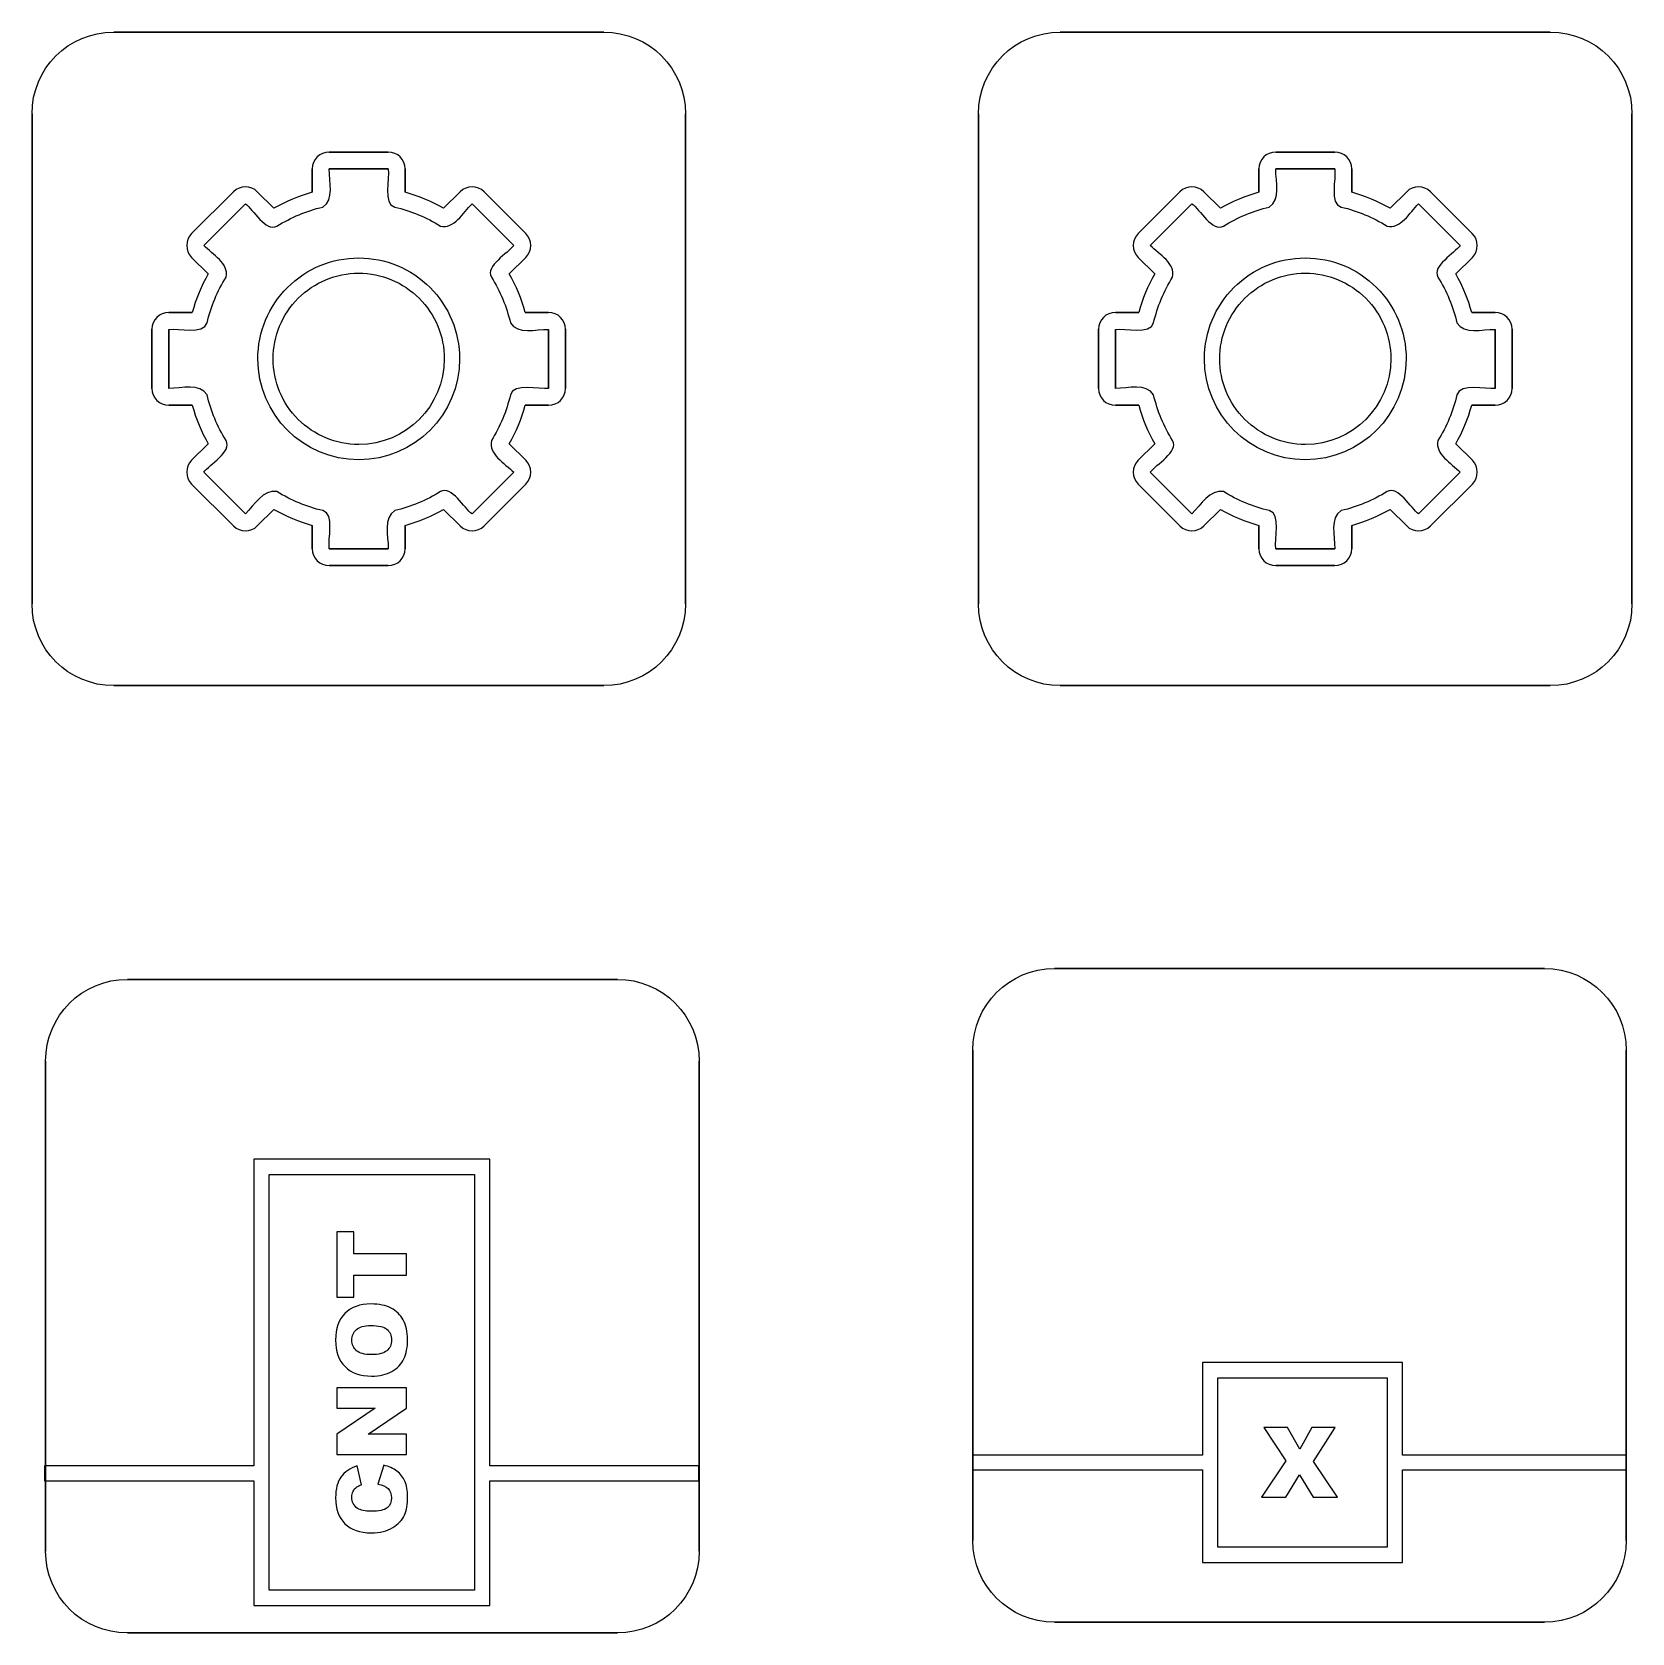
# Model space of a CAD drawing. Extents: x 85 to 1098, y 132 to 502.
# Drawn here: x 727.4 to 1097.6, y 132.1 to 502.4 of the extents above; entities that cross this region are included whole.
import ezdxf

# ---------------------------------------------------------------- set-up
doc = ezdxf.new("R2010")
doc.units = 0
doc.layers.add('CZECH_Engine_Cards_wDL2', color=7, linetype='CONTINUOUS')

msp = doc.modelspace()

# ---------------------------------------------------------------- linework, layer by layer
at = {"layer": 'CZECH_Engine_Cards_wDL2', "color": 5}
for points in [[(746.345768, 502.406154), (859.731605, 502.406154)], [(746.345768, 502.406154), (746.345768, 502.406154)], [(965.345776, 502.406154), (1078.731613, 502.406154)], [(965.345776, 502.406154), (965.345776, 502.406154)], [(727.448128, 370.122691), (727.448128, 483.508515)], [(878.629231, 483.508515), (878.629231, 370.122691)], [(946.448136, 370.122691), (946.448136, 483.508515)], [(1097.629239, 483.508515), (1097.629239, 370.122691)], [(809.87066, 474.650248), (796.206447, 474.650248), (796.20658, 474.650248)], [(1028.870668, 474.650248), (1015.206455, 474.650248), (1015.206588, 474.650248)], [(792.292607, 470.736275), (792.292607, 465.343408)], [(796.216433, 470.726368), (796.216567, 470.726368)], [(796.216567, 470.726368), (809.86094, 470.726368)], [(813.784633, 465.343408), (813.784633, 470.736275)], [(1011.292615, 470.736275), (1011.292615, 465.343408)], [(1015.216441, 470.726368), (1015.216575, 470.726368)], [(1015.216575, 470.726368), (1028.860948, 470.726368)], [(1032.784641, 465.343408), (1032.784641, 470.736275)], [(774.049887, 465.466942), (764.387341, 455.804395)], [(783.398287, 461.644848), (779.576581, 465.466942)], [(826.500646, 465.466942), (822.678179, 461.644848)], [(841.689872, 455.804395), (832.027326, 465.466942)], [(993.049895, 465.466942), (983.387349, 455.804395)], [(1002.398295, 461.644848), (998.576588, 465.466942)], [(1045.500654, 465.466942), (1041.678187, 461.644848)], [(1060.68988, 455.804395), (1051.027334, 465.466942)], [(767.168554, 453.036849), (776.808994, 462.685675)], [(829.260379, 462.685675), (838.909206, 453.045235)], [(986.168562, 453.036849), (995.809002, 462.685675)], [(1048.260387, 462.685675), (1057.909214, 453.045235)], [(764.387341, 450.277702), (768.209434, 446.455236)], [(837.867926, 446.455622), (841.690392, 450.277702)], [(983.387349, 450.277702), (987.209442, 446.455236)], [(1056.867934, 446.455622), (1060.6904, 450.277702)], [(764.510874, 437.561676), (759.118008, 437.561676)], [(846.959352, 437.561676), (841.566486, 437.561676)], [(983.510882, 437.561676), (978.118016, 437.561676)], [(1065.95936, 437.561676), (1060.566493, 437.561676)], [(755.204034, 433.647702), (755.204034, 419.983503)], [(759.127848, 419.99341), (759.127848, 433.637796)], [(846.949512, 433.637796), (846.949512, 419.99341)], [(850.873325, 419.983116), (850.873325, 433.647329)], [(974.204042, 433.647702), (974.204042, 419.983503)], [(978.127856, 419.99341), (978.127856, 433.637796)], [(1065.94952, 433.637796), (1065.94952, 419.99341)], [(1069.873333, 419.983116), (1069.873333, 433.647329)], [(822.840713, 426.815596), (822.840713, 426.815596)], [(826.373206, 426.815596), (826.373206, 426.815596)], [(1041.840721, 426.815596), (1041.840721, 426.815596)], [(1045.373214, 426.815596), (1045.373214, 426.815596)], [(759.118008, 416.06953), (764.510874, 416.06953)], [(841.566486, 416.06953), (846.959352, 416.06953)], [(978.118016, 416.06953), (983.510882, 416.06953)], [(1060.566493, 416.06953), (1065.95936, 416.06953)], [(768.209434, 407.17521), (764.387341, 403.353503)], [(841.690392, 403.353503), (837.867926, 407.175596)], [(987.209442, 407.17521), (983.387349, 403.353503)], [(1060.6904, 403.353503), (1056.867934, 407.175596)], [(776.817367, 390.94553), (767.168541, 400.585957)], [(838.909206, 400.594357), (829.268393, 390.945904)], [(995.817375, 390.94553), (986.168549, 400.585957)], [(1057.909214, 400.594357), (1048.2684, 390.945904)], [(764.387341, 397.82681), (774.049887, 388.164264)], [(832.027846, 388.164264), (841.690392, 397.82681)], [(983.387349, 397.82681), (993.049895, 388.164264)], [(1051.027854, 388.164264), (1060.6904, 397.82681)], [(779.576581, 388.164264), (783.399047, 391.986357)], [(822.679073, 391.986357), (826.501166, 388.164264)], [(998.576588, 388.164264), (1002.399055, 391.986357)], [(1041.679081, 391.986357), (1045.501174, 388.164264)], [(792.292994, 388.287797), (792.292994, 382.89493)], [(813.784766, 382.89493), (813.784766, 388.287797)], [(1011.293001, 388.287797), (1011.293001, 382.89493)], [(1032.784774, 382.89493), (1032.784774, 388.287797)], [(809.86094, 382.904837), (796.216567, 382.904837)], [(1028.860948, 382.904837), (1015.216575, 382.904837)], [(796.206953, 378.980957), (809.871166, 378.980957)], [(1015.206961, 378.980957), (1028.871174, 378.980957)], [(859.731605, 351.225051), (746.345768, 351.225051)], [(1078.731613, 351.225051), (965.345776, 351.225051)], [(964.004389, 285.799893), (1077.390213, 285.799893)], [(964.004389, 285.799893), (964.004389, 285.799893)], [(749.504381, 283.299893), (862.890205, 283.299893)], [(749.504381, 283.299893), (749.504381, 283.299893)], [(945.10675, 153.516429), (945.10675, 266.902267)], [(1096.287853, 266.902267), (1096.287853, 153.516429)], [(730.606742, 151.01643), (730.606742, 264.402267)], [(881.787845, 264.402267), (881.787845, 151.01643)], [(829.793126, 142.014603), (782.341167, 142.014603), (782.341167, 238.165787), (829.793126, 238.165787), (829.793126, 142.014603)], [(1040.979014, 151.965816), (1001.790255, 151.965816), (1001.790255, 191.154575), (1040.979014, 191.154575), (1040.979014, 151.965816)], [(1077.390213, 134.61879), (964.004389, 134.61879)], [(862.890205, 132.11879), (749.504381, 132.11879)]]:
    msp.add_lwpolyline(points, close=True, dxfattribs=at)
for points in [[(778.794921, 241.711968), (778.794921, 170.784238), (730.347661, 170.784238), (730.347661, 167.336968), (778.794921, 167.336968), (778.794921, 138.467828), (833.339841, 138.467828), (833.339841, 167.336968), (881.703121, 167.336968), (881.703121, 170.782288), (833.339841, 170.782288), (833.339841, 241.711968), (778.794921, 241.711968), (778.794921, 241.711968)], [(797.966801, 224.911188), (797.966801, 209.782288), (801.943361, 209.782288), (801.943361, 214.858458), (814.072271, 214.858458), (814.072271, 219.835018), (801.943361, 219.835018), (801.943361, 224.911188), (797.966801, 224.911188), (797.966801, 224.911188)], [(805.898441, 208.211968), (805.898441, 208.211968)], [(805.833981, 203.235408), (805.833981, 203.235408)], [(998.242192, 194.704158), (998.242192, 173.280328), (945.027342, 173.280328), (945.027342, 169.838928), (998.242192, 169.838928), (998.242192, 148.417048), (1044.527302, 148.417048), (1044.527302, 169.838928), (1096.378902, 169.838928), (1096.378902, 173.282288), (1044.527302, 173.282288), (1044.527302, 194.704158), (998.242192, 194.704158), (998.242192, 194.704158)], [(797.966801, 188.821348), (797.966801, 184.129938), (806.876951, 184.129938), (797.966801, 178.065488), (797.966801, 173.419008), (814.072271, 173.419008), (814.072271, 178.098688), (805.228521, 178.098688), (814.072271, 184.129938), (814.072271, 188.821348), (797.966801, 188.821348), (797.966801, 188.821348)], [(1012.453102, 179.614318), (1017.505902, 171.901428), (1011.947302, 163.506898), (1017.505902, 163.506898), (1020.691402, 168.682678), (1023.867202, 163.506898), (1029.459002, 163.506898), (1023.976602, 171.813538), (1028.986302, 179.614318), (1023.558602, 179.614318), (1020.791002, 174.659238), (1017.933602, 179.614318), (1012.453102, 179.614318), (1012.453102, 179.614318)], [(803.679691, 166.387758), (802.701171, 170.782288)], [(808.810551, 170.934628), (807.492191, 166.573298)], [(808.810551, 170.934628), (808.810551, 170.934628)]]:
    msp.add_lwpolyline(points, dxfattribs=at)
for points in [[(727.448128, 483.508515), (727.448128, 493.977808), (735.876475, 502.406154), (746.345768, 502.406154)], [(859.731605, 502.406154), (870.200885, 502.406154), (878.629231, 493.977808), (878.629231, 483.508515)], [(946.448136, 483.508515), (946.448136, 493.977808), (954.876483, 502.406154), (965.345776, 502.406154)], [(1078.731613, 502.406154), (1089.200893, 502.406154), (1097.629239, 493.977808), (1097.629239, 483.508515)], [(796.20658, 474.650248), (794.04858, 474.650248), (792.292607, 472.894262), (792.292607, 470.736275)], [(813.784633, 470.736275), (813.784633, 472.894262), (812.028646, 474.650248), (809.87066, 474.650248)], [(1015.206588, 474.650248), (1013.048588, 474.650248), (1011.292615, 472.894262), (1011.292615, 470.736275)], [(1032.784641, 470.736275), (1032.784641, 472.894262), (1031.028654, 474.650248), (1028.870668, 474.650248)], [(794.710473, 461.917822), (797.433687, 463.615795), (796.216433, 467.749528), (796.216433, 470.726368)], [(809.86094, 470.726368), (810.218193, 468.577688), (808.532846, 462.673702), (811.3669, 461.918208)], [(1013.710481, 461.917822), (1016.433695, 463.615795), (1015.216441, 467.749528), (1015.216441, 470.726368)], [(1028.860948, 470.726368), (1029.218201, 468.577688), (1027.532854, 462.673702), (1030.366908, 461.918208)], [(779.576581, 465.466942), (778.052794, 466.990528), (775.573487, 466.990342), (774.049887, 465.466942)], [(832.027326, 465.466942), (830.503926, 466.990728), (828.024433, 466.990342), (826.500646, 465.466942)], [(998.576588, 465.466942), (997.052802, 466.990528), (994.573495, 466.990342), (993.049895, 465.466942)], [(1051.027334, 465.466942), (1049.503934, 466.990728), (1047.02444, 466.990342), (1045.500654, 465.466942)], [(792.292607, 465.343408), (789.17558, 464.470435), (786.19474, 463.231022), (783.398287, 461.644848)], [(822.678179, 461.644848), (819.88182, 463.230742), (816.90154, 464.470475), (813.784633, 465.343408)], [(1011.292615, 465.343408), (1008.175588, 464.470435), (1005.194748, 463.231022), (1002.398295, 461.644848)], [(1041.678187, 461.644848), (1038.881827, 463.230742), (1035.901547, 464.470475), (1032.784641, 465.343408)], [(776.808994, 462.685675), (778.581714, 461.417528), (781.58366, 456.027595), (784.12338, 457.513182)], [(784.12338, 457.513182), (787.381594, 459.535515), (790.943674, 461.017395), (794.710473, 461.917822)], [(811.3669, 461.918208), (815.1339, 461.017782), (818.69578, 459.535515), (821.953993, 457.513182)], [(821.953993, 457.513182), (825.086979, 456.773822), (827.153059, 460.574888), (829.260379, 462.685675)], [(995.809002, 462.685675), (997.581722, 461.417528), (1000.583668, 456.027595), (1003.123388, 457.513182)], [(1003.123388, 457.513182), (1006.381602, 459.535515), (1009.943681, 461.017395), (1013.710481, 461.917822)], [(1030.366908, 461.918208), (1034.133907, 461.017782), (1037.695787, 459.535515), (1040.954001, 457.513182)], [(1040.954001, 457.513182), (1044.086987, 456.773822), (1046.153067, 460.574888), (1048.260387, 462.685675)], [(764.387341, 455.804395), (762.863754, 454.280795), (762.863754, 451.801502), (764.387341, 450.277702)], [(841.690392, 450.277702), (843.213606, 451.801502), (843.213419, 454.280795), (841.689872, 455.804395)], [(983.387349, 455.804395), (981.863762, 454.280795), (981.863762, 451.801502), (983.387349, 450.277702)], [(1060.6904, 450.277702), (1062.213613, 451.801502), (1062.213427, 454.280795), (1060.68988, 455.804395)], [(772.341034, 445.730849), (773.080341, 448.863875), (769.279301, 450.929715), (767.168554, 453.036849)], [(838.909206, 453.045235), (837.641126, 451.272942), (832.250273, 448.270009), (833.736712, 445.730849)], [(991.341042, 445.730849), (992.080349, 448.863875), (988.279309, 450.929715), (986.168562, 453.036849)], [(1057.909214, 453.045235), (1056.641134, 451.272942), (1051.25028, 448.270009), (1052.73672, 445.730849)], [(786.538686, 443.3156), (790.914758, 447.691674), (796.849985, 450.150128), (803.038687, 450.150129)], [(803.038687, 450.150129), (809.227388, 450.150128), (815.162616, 447.691674), (819.538687, 443.3156)], [(1005.538694, 443.3156), (1009.914765, 447.691674), (1015.849993, 450.150128), (1022.038694, 450.150129)], [(1022.038694, 450.150129), (1028.227396, 450.150128), (1034.162623, 447.691674), (1038.538695, 443.3156)], [(768.209434, 446.455236), (766.623541, 443.659062), (765.383808, 440.678596), (764.510874, 437.561676)], [(767.936007, 435.143756), (768.836434, 438.910556), (770.318701, 442.472636), (772.341034, 445.730849)], [(789.036528, 440.817755), (792.750131, 444.531358), (797.786859, 446.617638), (803.038687, 446.617636)], [(803.038687, 446.617636), (808.290512, 446.617634), (813.327236, 444.531353), (817.040837, 440.81775)], [(833.736712, 445.730849), (835.759046, 442.472236), (837.240939, 438.910169), (838.140979, 435.143756)], [(841.566486, 437.561676), (840.693512, 440.678502), (839.454099, 443.659169), (837.867926, 446.455622)], [(987.209442, 446.455236), (985.623549, 443.659062), (984.383815, 440.678596), (983.510882, 437.561676)], [(986.936015, 435.143756), (987.836442, 438.910556), (989.318709, 442.472636), (991.341042, 445.730849)], [(1008.036536, 440.817755), (1011.750139, 444.531358), (1016.786866, 446.617638), (1022.038694, 446.617636)], [(1022.038694, 446.617636), (1027.29052, 446.617634), (1032.327244, 444.531353), (1036.040845, 440.81775)], [(1052.73672, 445.730849), (1054.759054, 442.472236), (1056.240947, 438.910169), (1057.140987, 435.143756)], [(1060.566493, 437.561676), (1059.69352, 440.678502), (1058.454107, 443.659169), (1056.867934, 446.455622)], [(779.704167, 426.815596), (779.704165, 433.004297), (782.162615, 438.939526), (786.538686, 443.3156)], [(783.236647, 426.815596), (783.236645, 432.067424), (785.322925, 437.104152), (789.036528, 440.817755)], [(817.040837, 440.81775), (820.754437, 437.104147), (822.840715, 432.067422), (822.840713, 426.815596)], [(819.538687, 443.3156), (823.914758, 438.939526), (826.373208, 433.004297), (826.373206, 426.815596)], [(998.704175, 426.815596), (998.704173, 433.004297), (1001.162623, 438.939526), (1005.538694, 443.3156)], [(1002.236655, 426.815596), (1002.236653, 432.067424), (1004.322932, 437.104152), (1008.036536, 440.817755)], [(1036.040845, 440.81775), (1039.754445, 437.104147), (1041.840723, 432.067422), (1041.840721, 426.815596)], [(1038.538695, 443.3156), (1042.914766, 438.939526), (1045.373216, 433.004297), (1045.373214, 426.815596)], [(759.118008, 437.561676), (756.960021, 437.561676), (755.204034, 435.805702), (755.204034, 433.647702)], [(850.873325, 433.647329), (850.873325, 435.805516), (849.117339, 437.561676), (846.959352, 437.561676)], [(978.118016, 437.561676), (975.960029, 437.561676), (974.204042, 435.805702), (974.204042, 433.647702)], [(1069.873333, 433.647329), (1069.873333, 435.805516), (1068.117347, 437.561676), (1065.95936, 437.561676)], [(759.127848, 433.637796), (761.276528, 433.995049), (767.180527, 432.309716), (767.936007, 435.143756)], [(838.140979, 435.143756), (839.838886, 432.420529), (843.972592, 433.637796), (846.949512, 433.637796)], [(978.127856, 433.637796), (980.276535, 433.995049), (986.180535, 432.309716), (986.936015, 435.143756)], [(1057.140987, 435.143756), (1058.838894, 432.420529), (1062.9726, 433.637796), (1065.94952, 433.637796)], [(803.038687, 403.481077), (790.151388, 403.481079), (779.704169, 413.928298), (779.704167, 426.815596)], [(789.036533, 412.813446), (785.32293, 416.527046), (783.236648, 421.56377), (783.236647, 426.815596)], [(826.373206, 426.815596), (826.373204, 413.928298), (815.925985, 403.481079), (803.038687, 403.481077)], [(822.840713, 426.815596), (822.84071, 415.87924), (813.975042, 407.013573), (803.038687, 407.01357)], [(1022.038694, 403.481077), (1009.151396, 403.481079), (998.704177, 413.928298), (998.704175, 426.815596)], [(1008.03654, 412.813446), (1004.322938, 416.527046), (1002.236656, 421.56377), (1002.236655, 426.815596)], [(1045.373214, 426.815596), (1045.373212, 413.928298), (1034.925993, 403.481079), (1022.038694, 403.481077)], [(1041.840721, 426.815596), (1041.840718, 415.87924), (1032.97505, 407.013573), (1022.038694, 407.01357)], [(755.204034, 419.983503), (755.204034, 417.825503), (756.960021, 416.06953), (759.118008, 416.06953)], [(767.936381, 418.48745), (766.238261, 421.210623), (762.104821, 419.99341), (759.127848, 419.99341)], [(772.341034, 407.900356), (770.318701, 411.15857), (768.836807, 414.720636), (767.936381, 418.48745)], [(838.140979, 418.48745), (837.240939, 414.720836), (835.759046, 411.15877), (833.736712, 407.900356)], [(846.949512, 419.99341), (844.800472, 419.63613), (838.897059, 421.321503), (838.140979, 418.48745)], [(846.959352, 416.06953), (849.117339, 416.06953), (850.873325, 417.82513), (850.873325, 419.983116)], [(974.204042, 419.983503), (974.204042, 417.825503), (975.960029, 416.06953), (978.118016, 416.06953)], [(986.936389, 418.48745), (985.238269, 421.210623), (981.104829, 419.99341), (978.127856, 419.99341)], [(991.341042, 407.900356), (989.318709, 411.15857), (987.836815, 414.720636), (986.936389, 418.48745)], [(1057.140987, 418.48745), (1056.240947, 414.720836), (1054.759054, 411.15877), (1052.73672, 407.900356)], [(1065.94952, 419.99341), (1063.80048, 419.63613), (1057.897067, 421.321503), (1057.140987, 418.48745)], [(1065.95936, 416.06953), (1068.117347, 416.06953), (1069.873333, 417.82513), (1069.873333, 419.983116)], [(764.510874, 416.06953), (765.383848, 412.952503), (766.623261, 409.971663), (768.209434, 407.17521)], [(837.867926, 407.175596), (839.454019, 409.971956), (840.693552, 412.95281), (841.566486, 416.06953)], [(983.510882, 416.06953), (984.383855, 412.952503), (985.623269, 409.971663), (987.209442, 407.17521)], [(1056.867934, 407.175596), (1058.454027, 409.971956), (1059.69356, 412.95281), (1060.566493, 416.06953)], [(803.038687, 407.01357), (797.786861, 407.013568), (792.750135, 409.099846), (789.036533, 412.813446)], [(1022.038694, 407.01357), (1016.786869, 407.013568), (1011.750143, 409.099846), (1008.03654, 412.813446)], [(767.168541, 400.585957), (768.436527, 402.358423), (773.826901, 405.361063), (772.341034, 407.900356)], [(833.736712, 407.900356), (832.996779, 404.76725), (836.798432, 402.701343), (838.909206, 400.594357)], [(986.168549, 400.585957), (987.436535, 402.358423), (992.826909, 405.361063), (991.341042, 407.900356)], [(1052.73672, 407.900356), (1051.996787, 404.76725), (1055.79844, 402.701343), (1057.909214, 400.594357)], [(764.387341, 403.353503), (762.863754, 401.829717), (762.863754, 399.35041), (764.387341, 397.82681)], [(841.690392, 397.82681), (843.213792, 399.35041), (843.213792, 401.829703), (841.690392, 403.353503)], [(983.387349, 403.353503), (981.863762, 401.829717), (981.863762, 399.35041), (983.387349, 397.82681)], [(1060.6904, 397.82681), (1062.2138, 399.35041), (1062.2138, 401.829703), (1060.6904, 403.353503)], [(784.1235, 396.118023), (780.912634, 396.63337), (778.910287, 393.042037), (776.817367, 390.94553)], [(829.268393, 390.945904), (827.495806, 392.213757), (824.493499, 397.603797), (821.953993, 396.118023)], [(1003.123508, 396.118023), (999.912642, 396.63337), (997.910295, 393.042037), (995.817375, 390.94553)], [(1048.2684, 390.945904), (1046.495814, 392.213757), (1043.493507, 397.603797), (1040.954001, 396.118023)], [(794.710607, 391.712997), (790.943794, 392.613424), (787.381727, 394.09569), (784.1235, 396.118023)], [(821.953993, 396.118023), (818.69578, 394.09569), (815.1339, 392.613797), (811.3669, 391.71337)], [(1013.710615, 391.712997), (1009.943801, 392.613424), (1006.381735, 394.09569), (1003.123508, 396.118023)], [(1040.954001, 396.118023), (1037.695787, 394.09569), (1034.133907, 392.613797), (1030.366908, 391.71337)], [(783.399047, 391.986357), (786.19542, 390.400264), (789.176074, 389.16073), (792.292994, 388.287797)], [(796.216567, 382.904837), (795.859313, 385.053517), (797.54466, 390.957504), (794.710607, 391.712997)], [(811.3669, 391.71337), (808.643686, 390.01541), (809.86094, 385.881677), (809.86094, 382.904837)], [(813.784766, 388.287797), (816.90178, 389.16077), (819.882633, 390.400184), (822.679073, 391.986357)], [(1002.399055, 391.986357), (1005.195428, 390.400264), (1008.176081, 389.16073), (1011.293001, 388.287797)], [(1015.216575, 382.904837), (1014.859321, 385.053517), (1016.544668, 390.957504), (1013.710615, 391.712997)], [(1030.366908, 391.71337), (1027.643694, 390.01541), (1028.860948, 385.881677), (1028.860948, 382.904837)], [(1032.784774, 388.287797), (1035.901787, 389.16077), (1038.882641, 390.400184), (1041.679081, 391.986357)], [(774.049887, 388.164264), (775.573687, 386.640677), (778.052794, 386.640677), (779.576581, 388.164264)], [(826.501166, 388.164264), (828.024566, 386.640477), (830.504059, 386.640864), (832.027846, 388.164264)], [(993.049895, 388.164264), (994.573695, 386.640677), (997.052802, 386.640677), (998.576588, 388.164264)], [(1045.501174, 388.164264), (1047.024574, 386.640477), (1049.504067, 386.640864), (1051.027854, 388.164264)], [(792.292994, 382.89493), (792.292994, 380.736944), (794.048967, 378.980957), (796.206953, 378.980957)], [(809.871166, 378.980957), (812.029153, 378.980957), (813.784766, 380.736944), (813.784766, 382.89493)], [(1011.293001, 382.89493), (1011.293001, 380.736944), (1013.048975, 378.980957), (1015.206961, 378.980957)], [(1028.871174, 378.980957), (1031.029161, 378.980957), (1032.784774, 380.736944), (1032.784774, 382.89493)], [(746.345768, 351.225051), (735.876475, 351.225051), (727.448128, 359.653398), (727.448128, 370.122691)], [(878.629231, 370.122691), (878.629231, 359.653398), (870.200885, 351.225051), (859.731605, 351.225051)], [(965.345776, 351.225051), (954.876483, 351.225051), (946.448136, 359.653398), (946.448136, 370.122691)], [(1097.629239, 370.122691), (1097.629239, 359.653398), (1089.200893, 351.225051), (1078.731613, 351.225051)], [(945.10675, 266.902267), (945.10675, 277.37156), (953.535096, 285.799893), (964.004389, 285.799893)], [(1077.390213, 285.799893), (1087.859506, 285.799893), (1096.287853, 277.37156), (1096.287853, 266.902267)], [(730.606742, 264.402267), (730.606742, 274.87156), (739.035088, 283.299893), (749.504381, 283.299893)], [(862.890205, 283.299893), (873.359498, 283.299893), (881.787845, 274.87156), (881.787845, 264.402267)], [(805.898441, 208.211968), (803.305661, 208.211968), (801.292971, 207.486388), (799.857421, 206.036188)], [(810.535161, 207.256898), (809.326661, 207.894098), (807.780761, 208.211968), (805.898441, 208.211968)], [(799.857421, 206.036188), (798.414551, 204.586008), (797.691411, 202.521548), (797.691411, 199.840878)], [(813.347661, 204.508848), (812.673831, 205.710018), (811.736331, 206.627008), (810.535161, 207.256898)], [(814.347661, 200.038148), (814.347661, 201.825258), (814.014161, 203.314998), (813.347661, 204.508848)], [(801.460941, 199.829158), (801.460941, 200.876518), (801.812511, 201.703668), (802.515621, 202.311578)], [(802.515621, 202.311578), (803.211431, 202.926818), (804.317871, 203.235408), (805.833981, 203.235408)], [(805.833981, 203.235408), (807.635741, 203.235408), (808.884281, 202.942438), (809.580081, 202.356508)], [(809.580081, 202.356508), (810.275881, 201.770568), (810.623051, 200.943418), (810.623051, 199.874078)], [(813.480471, 195.522518), (814.059081, 196.716368), (814.347661, 198.221748), (814.347661, 200.038148)], [(797.691411, 199.840878), (797.691411, 197.226128), (798.423831, 195.186588), (799.888671, 193.721738)], [(802.525391, 197.413148), (801.814951, 198.021058), (801.460941, 198.825738), (801.460941, 199.829158)], [(806.052731, 196.501038), (804.412111, 196.501038), (803.235841, 196.805238), (802.525391, 197.413148)], [(809.556641, 197.401428), (808.846201, 196.800848), (807.678721, 196.501038), (806.052731, 196.501038)], [(810.623051, 199.874078), (810.623051, 198.834038), (810.267091, 198.009338), (809.556641, 197.401428)], [(799.888671, 193.721738), (801.353511, 192.256898), (803.401851, 191.524468), (806.031251, 191.524468)], [(806.031251, 191.524468), (807.913581, 191.524468), (809.479991, 191.894108), (810.732421, 192.633848)], [(810.732421, 192.633848), (811.984871, 193.373598), (812.901861, 194.335998), (813.480471, 195.522518)], [(802.701171, 170.782288), (801.001951, 170.218318), (799.742191, 169.353088), (798.921881, 168.188538)], [(811.875001, 169.551818), (811.054691, 170.181698), (810.033691, 170.641658), (808.810551, 170.934628)], [(798.921881, 168.188538), (798.101561, 167.031308), (797.691411, 165.438048), (797.691411, 163.409238)], [(813.732421, 167.200258), (813.314941, 168.137758), (812.695311, 168.921928), (811.875001, 169.551818)], [(814.359381, 163.639708), (814.359371, 165.082578), (814.149901, 166.270078), (813.732421, 167.200258)], [(797.691411, 163.409238), (797.691411, 160.816468), (798.410161, 158.810608), (799.845701, 157.389708)], [(801.416021, 163.530328), (801.416021, 164.028378), (801.519531, 164.479058), (801.724611, 164.881898)], [(802.779301, 160.938538), (801.871091, 161.539118), (801.416021, 162.402408), (801.416021, 163.530328)], [(801.724611, 164.881898), (801.929691, 165.284718), (802.222661, 165.625058), (802.603521, 165.903378)], [(802.603521, 165.903378), (802.830561, 166.071838), (803.188961, 166.233948), (803.679691, 166.387758)], [(807.492191, 166.573298), (808.510251, 166.353568), (809.285641, 165.999568), (809.820311, 165.508848)], [(810.623051, 163.354548), (810.623051, 162.373108), (810.293951, 161.611398), (809.634771, 161.069398)], [(809.820311, 165.508848), (810.354981, 165.025448), (810.623051, 164.306698), (810.623051, 163.354548)], [(813.599611, 159.344788), (814.104981, 160.458078), (814.359381, 161.889228), (814.359381, 163.639708)], [(805.953121, 160.256898), (804.510251, 160.256898), (803.453131, 160.484428), (802.779301, 160.938538)], [(809.634771, 161.069398), (808.968261, 160.527408), (807.740231, 160.256898), (805.953121, 160.256898)], [(810.908201, 156.477598), (812.189951, 157.283258), (813.086921, 158.238828), (813.599611, 159.344788)], [(799.845701, 157.389708), (801.273931, 155.976138), (803.320321, 155.268618), (805.986331, 155.268618)], [(805.986331, 155.268618), (807.985851, 155.268618), (809.626471, 155.671938), (810.908201, 156.477598)], [(964.004389, 134.61879), (953.535096, 134.61879), (945.10675, 143.047136), (945.10675, 153.516429)], [(1096.287853, 153.516429), (1096.287853, 143.047136), (1087.859506, 134.61879), (1077.390213, 134.61879)], [(749.504381, 132.11879), (739.035088, 132.11879), (730.606742, 140.547136), (730.606742, 151.01643)], [(881.787845, 151.01643), (881.787845, 140.547136), (873.359498, 132.11879), (862.890205, 132.11879)]]:
    msp.add_open_spline(points, degree=3, dxfattribs=at)

doc.saveas('drawing.dxf')
